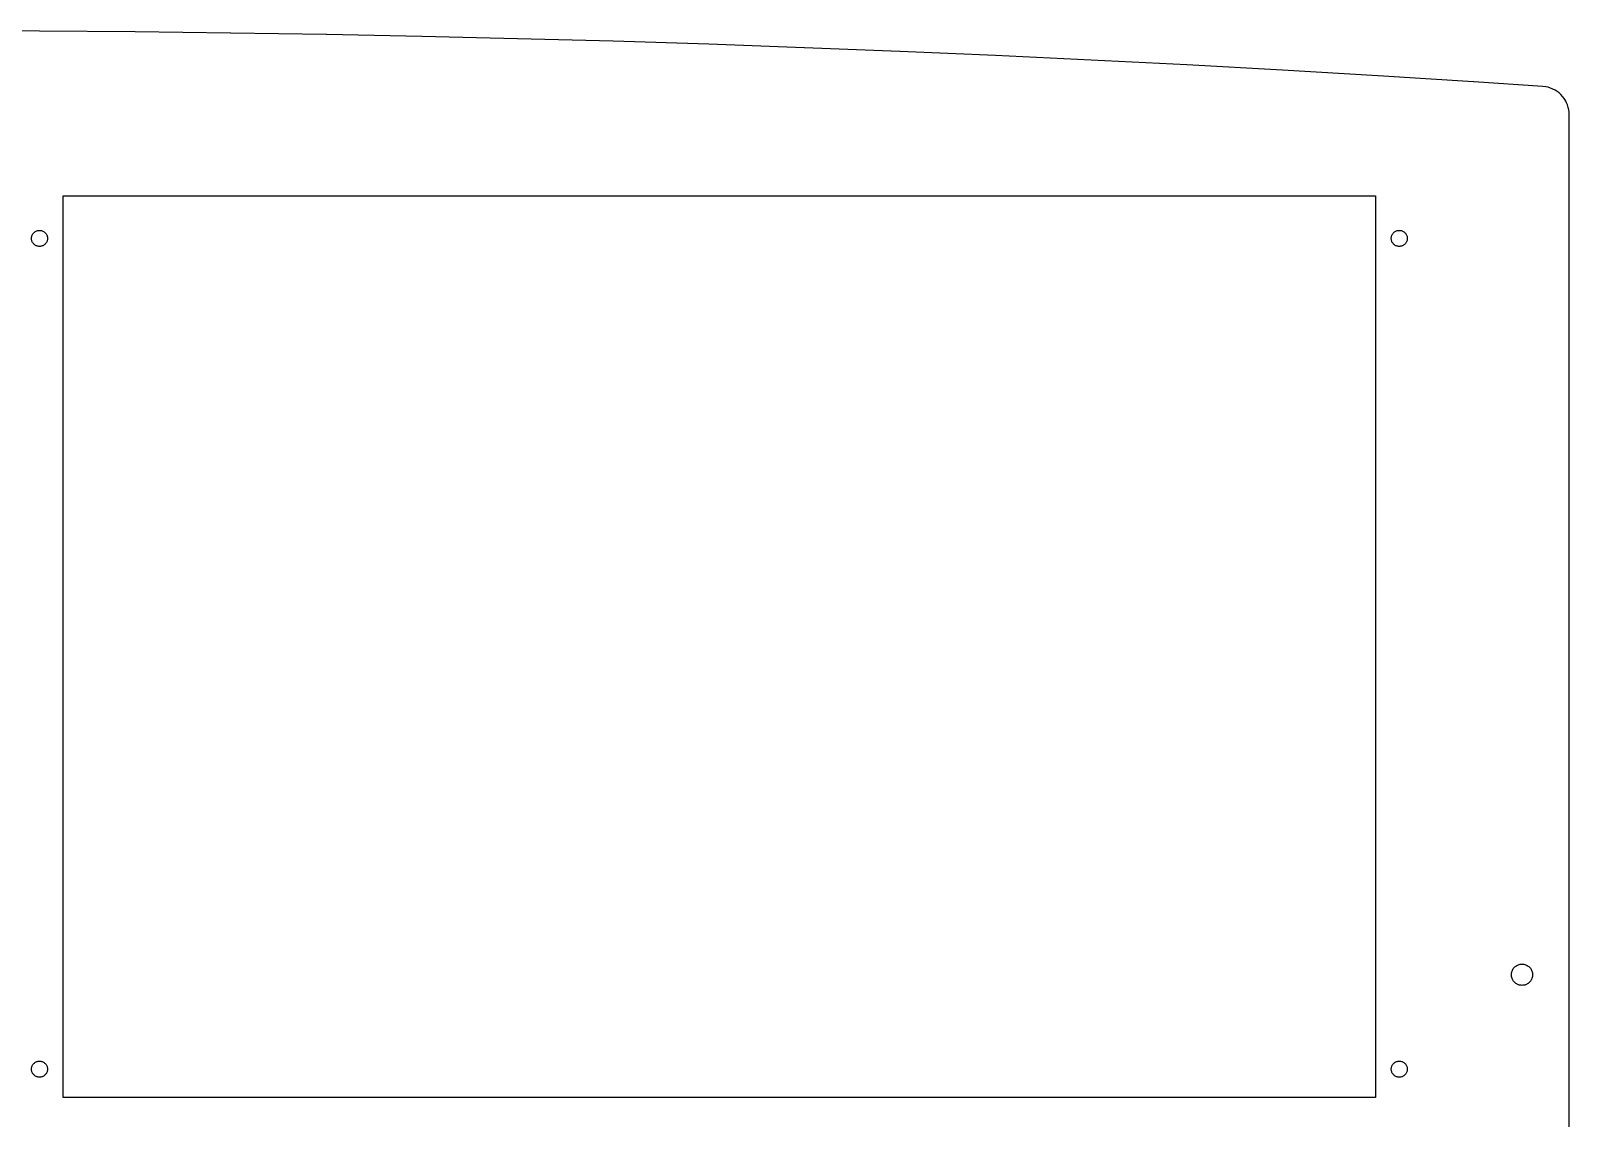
# Model space of a CAD drawing. Header units: metres. Extents: x -280 to 530, y 0 to 440.
# Drawn here: x 204.2 to 530, y 209.6 to 440 of the extents above; entities that cross this region are included whole.
import ezdxf

# ---------------------------------------------------------------- set-up
doc = ezdxf.new("R2010")
doc.units = ezdxf.units.M

msp = doc.modelspace()

# ---------------------------------------------------------------- linework, layer by layer
for p, q in [((205.987, 439.907), (185.761, 439.989)), ((206.011, 439.907), (205.987, 439.907)), ((226.241, 439.746), (206.011, 439.907)), ((226.265, 439.746), (226.241, 439.746)), ((246.487, 439.506), (226.265, 439.746)), ((246.511, 439.506), (246.487, 439.506)), ((266.737, 439.187), (246.511, 439.506)), ((266.761, 439.187), (266.737, 439.187)), ((286.987, 438.788), (266.761, 439.187)), ((287.011, 438.788), (286.987, 438.788)), ((307.241, 438.311), (287.011, 438.788)), ((307.265, 438.31), (307.241, 438.311)), ((327.487, 437.754), (307.265, 438.31)), ((327.511, 437.753), (327.487, 437.754)), ((347.737, 437.117), (327.511, 437.753)), ((347.761, 437.117), (347.737, 437.117)), ((367.987, 436.402), (347.761, 437.117)), ((368.011, 436.401), (367.987, 436.402)), ((388.241, 435.607), (368.011, 436.401)), ((388.265, 435.606), (388.241, 435.607)), ((408.487, 434.733), (388.265, 435.606)), ((408.511, 434.732), (408.487, 434.733)), ((428.738, 433.78), (408.511, 434.732)), ((428.761, 433.779), (428.738, 433.78)), ((448.988, 432.748), (428.761, 433.779)), ((449.011, 432.747), (448.988, 432.748)), ((469.238, 431.636), (449.011, 432.747)), ((469.262, 431.635), (469.238, 431.636)), ((489.488, 430.445), (469.262, 431.635)), ((489.512, 430.444), (489.488, 430.445)), ((509.739, 429.175), (489.512, 430.444)), ((509.762, 429.174), (509.739, 429.175)), ((524.399, 428.198), (509.762, 429.174)), ((525.042, 428.12), (524.399, 428.198)), ((525.553, 428.007), (525.042, 428.12)), ((526.052, 427.85), (525.553, 428.007)), ((526.536, 427.649), (526.052, 427.85)), ((527, 427.408), (526.536, 427.649)), ((527.441, 427.127), (527, 427.408)), ((527.857, 426.808), (527.441, 427.127)), ((528.243, 426.454), (527.857, 426.808)), ((528.596, 426.068), (528.243, 426.454)), ((528.915, 425.653), (528.596, 426.068)), ((529.196, 425.212), (528.915, 425.653)), ((529.438, 424.747), (529.196, 425.212)), ((529.638, 424.264), (529.438, 424.747)), ((529.796, 423.765), (529.638, 424.264)), ((529.909, 423.254), (529.796, 423.765)), ((529.977, 422.735), (529.909, 423.254)), ((530, 422.212), (529.977, 422.735)), ((530, 6), (530, 422.212)), ((211, 214), (211, 405)), ((211, 405), (489, 405)), ((489, 405), (489, 214)), ((205.15, 397.472), (205.282, 397.541)), ((205.282, 397.541), (205.419, 397.597)), ((205.419, 397.597), (205.56, 397.642)), ((205.56, 397.642), (205.705, 397.674)), ((205.705, 397.674), (205.852, 397.694)), ((205.852, 397.694), (206, 397.7)), ((206, 397.7), (206.148, 397.694)), ((206.148, 397.694), (206.295, 397.674)), ((206.295, 397.674), (206.44, 397.642)), ((206.44, 397.642), (206.581, 397.597)), ((206.581, 397.597), (206.718, 397.541)), ((206.718, 397.541), (206.85, 397.472)), ((493.15, 397.472), (493.282, 397.541)), ((493.282, 397.541), (493.419, 397.597)), ((493.419, 397.597), (493.56, 397.642)), ((493.56, 397.642), (493.705, 397.674)), ((493.705, 397.674), (493.852, 397.694)), ((493.852, 397.694), (494, 397.7)), ((494, 397.7), (494.148, 397.694)), ((494.148, 397.694), (494.295, 397.674)), ((494.295, 397.674), (494.44, 397.642)), ((494.44, 397.642), (494.581, 397.597)), ((494.581, 397.597), (494.718, 397.541)), ((494.718, 397.541), (494.85, 397.472)), ((204.3, 396), (204.306, 396.148)), ((204.306, 395.852), (204.3, 396)), ((204.306, 396.148), (204.326, 396.295)), ((204.326, 395.705), (204.306, 395.852)), ((204.326, 396.295), (204.358, 396.44)), ((204.358, 395.56), (204.326, 395.705)), ((204.358, 396.44), (204.403, 396.581)), ((204.403, 395.419), (204.358, 395.56)), ((204.403, 396.581), (204.459, 396.718)), ((204.459, 395.282), (204.403, 395.419)), ((204.459, 396.718), (204.528, 396.85)), ((204.528, 395.15), (204.459, 395.282)), ((204.528, 396.85), (204.607, 396.975)), ((204.607, 395.025), (204.528, 395.15)), ((204.607, 396.975), (204.698, 397.093)), ((204.698, 394.907), (204.607, 395.025)), ((204.698, 397.093), (204.798, 397.202)), ((204.798, 394.798), (204.698, 394.907)), ((204.798, 397.202), (204.907, 397.302)), ((204.907, 394.698), (204.798, 394.798)), ((204.907, 397.302), (205.025, 397.393)), ((205.025, 394.607), (204.907, 394.698)), ((205.025, 397.393), (205.15, 397.472)), ((205.15, 394.528), (205.025, 394.607)), ((205.282, 394.459), (205.15, 394.528)), ((205.419, 394.403), (205.282, 394.459)), ((205.56, 394.358), (205.419, 394.403)), ((205.705, 394.326), (205.56, 394.358)), ((205.852, 394.306), (205.705, 394.326)), ((206, 394.3), (205.852, 394.306)), ((206.148, 394.306), (206, 394.3)), ((206.295, 394.326), (206.148, 394.306)), ((206.44, 394.358), (206.295, 394.326)), ((206.581, 394.403), (206.44, 394.358)), ((206.718, 394.459), (206.581, 394.403)), ((206.85, 394.528), (206.718, 394.459)), ((206.85, 397.472), (206.975, 397.393)), ((206.975, 394.607), (206.85, 394.528)), ((206.975, 397.393), (207.093, 397.302)), ((207.093, 394.698), (206.975, 394.607)), ((207.093, 397.302), (207.202, 397.202)), ((207.202, 394.798), (207.093, 394.698)), ((207.202, 397.202), (207.302, 397.093)), ((207.302, 394.907), (207.202, 394.798)), ((207.302, 397.093), (207.393, 396.975)), ((207.393, 395.025), (207.302, 394.907)), ((207.393, 396.975), (207.472, 396.85)), ((207.472, 395.15), (207.393, 395.025)), ((207.472, 396.85), (207.541, 396.718)), ((207.541, 395.282), (207.472, 395.15)), ((207.541, 396.718), (207.597, 396.581)), ((207.597, 395.419), (207.541, 395.282)), ((207.597, 396.581), (207.642, 396.44)), ((207.642, 395.56), (207.597, 395.419)), ((207.642, 396.44), (207.674, 396.295)), ((207.674, 395.705), (207.642, 395.56)), ((207.674, 396.295), (207.694, 396.148)), ((207.694, 395.852), (207.674, 395.705)), ((207.694, 396.148), (207.7, 396)), ((207.7, 396), (207.694, 395.852)), ((492.3, 396), (492.306, 396.148)), ((492.306, 395.852), (492.3, 396)), ((492.306, 396.148), (492.326, 396.295)), ((492.326, 395.705), (492.306, 395.852)), ((492.326, 396.295), (492.358, 396.44)), ((492.358, 395.56), (492.326, 395.705)), ((492.358, 396.44), (492.403, 396.581)), ((492.403, 395.419), (492.358, 395.56)), ((492.403, 396.581), (492.459, 396.718)), ((492.459, 395.282), (492.403, 395.419)), ((492.459, 396.718), (492.528, 396.85)), ((492.528, 395.15), (492.459, 395.282)), ((492.528, 396.85), (492.607, 396.975)), ((492.607, 395.025), (492.528, 395.15)), ((492.607, 396.975), (492.698, 397.093)), ((492.698, 394.907), (492.607, 395.025)), ((492.698, 397.093), (492.798, 397.202)), ((492.798, 394.798), (492.698, 394.907)), ((492.798, 397.202), (492.907, 397.302)), ((492.907, 394.698), (492.798, 394.798)), ((492.907, 397.302), (493.025, 397.393)), ((493.025, 394.607), (492.907, 394.698)), ((493.025, 397.393), (493.15, 397.472)), ((493.15, 394.528), (493.025, 394.607)), ((493.282, 394.459), (493.15, 394.528)), ((493.419, 394.403), (493.282, 394.459)), ((493.56, 394.358), (493.419, 394.403)), ((493.705, 394.326), (493.56, 394.358)), ((493.852, 394.306), (493.705, 394.326)), ((494, 394.3), (493.852, 394.306)), ((494.148, 394.306), (494, 394.3)), ((494.295, 394.326), (494.148, 394.306)), ((494.44, 394.358), (494.295, 394.326)), ((494.581, 394.403), (494.44, 394.358)), ((494.718, 394.459), (494.581, 394.403)), ((494.85, 394.528), (494.718, 394.459)), ((494.85, 397.472), (494.975, 397.393)), ((494.975, 394.607), (494.85, 394.528)), ((494.975, 397.393), (495.093, 397.302)), ((495.093, 394.698), (494.975, 394.607)), ((495.093, 397.302), (495.202, 397.202)), ((495.202, 394.798), (495.093, 394.698)), ((495.202, 397.202), (495.302, 397.093)), ((495.302, 394.907), (495.202, 394.798)), ((495.302, 397.093), (495.393, 396.975)), ((495.393, 395.025), (495.302, 394.907)), ((495.393, 396.975), (495.472, 396.85)), ((495.472, 395.15), (495.393, 395.025)), ((495.472, 396.85), (495.541, 396.718)), ((495.541, 395.282), (495.472, 395.15)), ((495.541, 396.718), (495.597, 396.581)), ((495.597, 395.419), (495.541, 395.282)), ((495.597, 396.581), (495.642, 396.44)), ((495.642, 395.56), (495.597, 395.419)), ((495.642, 396.44), (495.674, 396.295)), ((495.674, 395.705), (495.642, 395.56)), ((495.674, 396.295), (495.694, 396.148)), ((495.694, 395.852), (495.674, 395.705)), ((495.694, 396.148), (495.7, 396)), ((495.7, 396), (495.694, 395.852)), ((518.051, 241.125), (518.157, 241.291)), ((518.157, 241.291), (518.276, 241.446)), ((518.276, 241.446), (518.409, 241.591)), ((518.409, 241.591), (518.554, 241.724)), ((518.554, 241.724), (518.709, 241.843)), ((518.709, 241.843), (518.875, 241.949)), ((518.875, 241.949), (519.049, 242.039)), ((519.049, 242.039), (519.23, 242.114)), ((519.23, 242.114), (519.418, 242.173)), ((519.418, 242.173), (519.609, 242.216)), ((519.609, 242.216), (519.804, 242.241)), ((519.804, 242.241), (520, 242.25)), ((520, 242.25), (520.196, 242.241)), ((520.196, 242.241), (520.391, 242.216)), ((520.391, 242.216), (520.582, 242.173)), ((520.582, 242.173), (520.77, 242.114)), ((520.77, 242.114), (520.951, 242.039)), ((520.951, 242.039), (521.125, 241.949)), ((521.125, 241.949), (521.291, 241.843)), ((521.291, 241.843), (521.446, 241.724)), ((521.446, 241.724), (521.591, 241.591)), ((521.591, 241.591), (521.724, 241.446)), ((521.724, 241.446), (521.843, 241.291)), ((521.843, 241.291), (521.949, 241.125)), ((517.75, 240), (517.759, 240.196)), ((517.759, 239.804), (517.75, 240)), ((517.759, 240.196), (517.784, 240.391)), ((517.784, 239.609), (517.759, 239.804)), ((517.784, 240.391), (517.827, 240.582)), ((517.827, 239.418), (517.784, 239.609)), ((517.827, 240.582), (517.886, 240.77)), ((517.886, 239.23), (517.827, 239.418)), ((517.886, 240.77), (517.961, 240.951)), ((517.961, 239.049), (517.886, 239.23)), ((517.961, 240.951), (518.051, 241.125)), ((518.051, 238.875), (517.961, 239.049)), ((518.157, 238.709), (518.051, 238.875)), ((518.276, 238.554), (518.157, 238.709)), ((518.409, 238.409), (518.276, 238.554)), ((518.554, 238.276), (518.409, 238.409)), ((518.709, 238.157), (518.554, 238.276)), ((518.875, 238.051), (518.709, 238.157)), ((519.049, 237.961), (518.875, 238.051)), ((519.23, 237.886), (519.049, 237.961)), ((519.418, 237.827), (519.23, 237.886)), ((520.77, 237.886), (520.582, 237.827)), ((520.951, 237.961), (520.77, 237.886)), ((521.125, 238.051), (520.951, 237.961)), ((521.291, 238.157), (521.125, 238.051)), ((521.446, 238.276), (521.291, 238.157)), ((521.591, 238.409), (521.446, 238.276)), ((521.724, 238.554), (521.591, 238.409)), ((521.843, 238.709), (521.724, 238.554)), ((521.949, 238.875), (521.843, 238.709)), ((521.949, 241.125), (522.039, 240.951)), ((522.039, 239.049), (521.949, 238.875)), ((522.039, 240.951), (522.114, 240.77)), ((522.114, 239.23), (522.039, 239.049)), ((522.114, 240.77), (522.173, 240.582)), ((522.173, 239.418), (522.114, 239.23)), ((522.173, 240.582), (522.216, 240.391)), ((522.216, 239.609), (522.173, 239.418)), ((522.216, 240.391), (522.241, 240.196)), ((522.241, 239.804), (522.216, 239.609)), ((522.241, 240.196), (522.25, 240)), ((522.25, 240), (522.241, 239.804)), ((519.609, 237.784), (519.418, 237.827)), ((519.804, 237.759), (519.609, 237.784)), ((520, 237.75), (519.804, 237.759)), ((520.196, 237.759), (520, 237.75)), ((520.391, 237.784), (520.196, 237.759)), ((520.582, 237.827), (520.391, 237.784)), ((205.282, 221.541), (205.419, 221.597)), ((205.419, 221.597), (205.56, 221.642)), ((205.56, 221.642), (205.705, 221.674)), ((205.705, 221.674), (205.852, 221.694)), ((205.852, 221.694), (206, 221.7)), ((206, 221.7), (206.148, 221.694)), ((206.148, 221.694), (206.295, 221.674)), ((206.295, 221.674), (206.44, 221.642)), ((206.44, 221.642), (206.581, 221.597)), ((206.581, 221.597), (206.718, 221.541)), ((493.282, 221.541), (493.419, 221.597)), ((493.419, 221.597), (493.56, 221.642)), ((493.56, 221.642), (493.705, 221.674)), ((493.705, 221.674), (493.852, 221.694)), ((493.852, 221.694), (494, 221.7)), ((494, 221.7), (494.148, 221.694)), ((494.148, 221.694), (494.295, 221.674)), ((494.295, 221.674), (494.44, 221.642)), ((494.44, 221.642), (494.581, 221.597)), ((494.581, 221.597), (494.718, 221.541)), ((204.3, 220), (204.306, 220.148)), ((204.306, 219.852), (204.3, 220)), ((204.306, 220.148), (204.326, 220.295)), ((204.326, 219.705), (204.306, 219.852)), ((204.326, 220.295), (204.358, 220.44)), ((204.358, 219.56), (204.326, 219.705)), ((204.358, 220.44), (204.403, 220.581)), ((204.403, 219.419), (204.358, 219.56)), ((204.403, 220.581), (204.459, 220.718)), ((204.459, 219.282), (204.403, 219.419)), ((204.459, 220.718), (204.528, 220.85)), ((204.528, 219.15), (204.459, 219.282)), ((204.528, 220.85), (204.607, 220.975)), ((204.607, 219.025), (204.528, 219.15)), ((204.607, 220.975), (204.698, 221.093)), ((204.698, 218.907), (204.607, 219.025)), ((204.698, 221.093), (204.798, 221.202)), ((204.798, 218.798), (204.698, 218.907)), ((204.798, 221.202), (204.907, 221.302)), ((204.907, 218.698), (204.798, 218.798)), ((204.907, 221.302), (205.025, 221.393)), ((205.025, 218.607), (204.907, 218.698)), ((205.025, 221.393), (205.15, 221.472)), ((205.15, 218.528), (205.025, 218.607)), ((205.15, 221.472), (205.282, 221.541)), ((205.282, 218.459), (205.15, 218.528)), ((205.419, 218.403), (205.282, 218.459)), ((205.56, 218.358), (205.419, 218.403)), ((205.705, 218.326), (205.56, 218.358)), ((205.852, 218.306), (205.705, 218.326)), ((206.295, 218.326), (206.148, 218.306)), ((206.44, 218.358), (206.295, 218.326)), ((206.581, 218.403), (206.44, 218.358)), ((206.718, 218.459), (206.581, 218.403)), ((206.718, 221.541), (206.85, 221.472)), ((206.85, 218.528), (206.718, 218.459)), ((206.85, 221.472), (206.975, 221.393)), ((206.975, 218.607), (206.85, 218.528)), ((206.975, 221.393), (207.093, 221.302)), ((207.093, 218.698), (206.975, 218.607)), ((207.093, 221.302), (207.202, 221.202)), ((207.202, 218.798), (207.093, 218.698)), ((207.202, 221.202), (207.302, 221.093)), ((207.302, 218.907), (207.202, 218.798)), ((207.302, 221.093), (207.393, 220.975)), ((207.393, 219.025), (207.302, 218.907)), ((207.393, 220.975), (207.472, 220.85)), ((207.472, 219.15), (207.393, 219.025)), ((207.472, 220.85), (207.541, 220.718)), ((207.541, 219.282), (207.472, 219.15)), ((207.541, 220.718), (207.597, 220.581)), ((207.597, 219.419), (207.541, 219.282)), ((207.597, 220.581), (207.642, 220.44)), ((207.642, 219.56), (207.597, 219.419)), ((207.642, 220.44), (207.674, 220.295)), ((207.674, 219.705), (207.642, 219.56)), ((207.674, 220.295), (207.694, 220.148)), ((207.694, 219.852), (207.674, 219.705)), ((207.694, 220.148), (207.7, 220)), ((207.7, 220), (207.694, 219.852)), ((492.3, 220), (492.306, 220.148)), ((492.306, 219.852), (492.3, 220)), ((492.306, 220.148), (492.326, 220.295)), ((492.326, 219.705), (492.306, 219.852)), ((492.326, 220.295), (492.358, 220.44)), ((492.358, 219.56), (492.326, 219.705)), ((492.358, 220.44), (492.403, 220.581)), ((492.403, 219.419), (492.358, 219.56)), ((492.403, 220.581), (492.459, 220.718)), ((492.459, 219.282), (492.403, 219.419)), ((492.459, 220.718), (492.528, 220.85)), ((492.528, 219.15), (492.459, 219.282)), ((492.528, 220.85), (492.607, 220.975)), ((492.607, 219.025), (492.528, 219.15)), ((492.607, 220.975), (492.698, 221.093)), ((492.698, 218.907), (492.607, 219.025)), ((492.698, 221.093), (492.798, 221.202)), ((492.798, 218.798), (492.698, 218.907)), ((492.798, 221.202), (492.907, 221.302)), ((492.907, 218.698), (492.798, 218.798)), ((492.907, 221.302), (493.025, 221.393)), ((493.025, 218.607), (492.907, 218.698)), ((493.025, 221.393), (493.15, 221.472)), ((493.15, 218.528), (493.025, 218.607)), ((493.15, 221.472), (493.282, 221.541)), ((493.282, 218.459), (493.15, 218.528)), ((493.419, 218.403), (493.282, 218.459)), ((493.56, 218.358), (493.419, 218.403)), ((493.705, 218.326), (493.56, 218.358)), ((493.852, 218.306), (493.705, 218.326)), ((494.295, 218.326), (494.148, 218.306)), ((494.44, 218.358), (494.295, 218.326)), ((494.581, 218.403), (494.44, 218.358)), ((494.718, 218.459), (494.581, 218.403)), ((494.718, 221.541), (494.85, 221.472)), ((494.85, 218.528), (494.718, 218.459)), ((494.85, 221.472), (494.975, 221.393)), ((494.975, 218.607), (494.85, 218.528)), ((494.975, 221.393), (495.093, 221.302)), ((495.093, 218.698), (494.975, 218.607)), ((495.093, 221.302), (495.202, 221.202)), ((495.202, 218.798), (495.093, 218.698)), ((495.202, 221.202), (495.302, 221.093)), ((495.302, 218.907), (495.202, 218.798)), ((495.302, 221.093), (495.393, 220.975)), ((495.393, 219.025), (495.302, 218.907)), ((495.393, 220.975), (495.472, 220.85)), ((495.472, 219.15), (495.393, 219.025)), ((495.472, 220.85), (495.541, 220.718)), ((495.541, 219.282), (495.472, 219.15)), ((495.541, 220.718), (495.597, 220.581)), ((495.597, 219.419), (495.541, 219.282)), ((495.597, 220.581), (495.642, 220.44)), ((495.642, 219.56), (495.597, 219.419)), ((495.642, 220.44), (495.674, 220.295)), ((495.674, 219.705), (495.642, 219.56)), ((495.674, 220.295), (495.694, 220.148)), ((495.694, 219.852), (495.674, 219.705)), ((495.694, 220.148), (495.7, 220)), ((495.7, 220), (495.694, 219.852)), ((206, 218.3), (205.852, 218.306)), ((206.148, 218.306), (206, 218.3)), ((494, 218.3), (493.852, 218.306)), ((494.148, 218.306), (494, 218.3)), ((489, 214), (211, 214))]:
    msp.add_line(p, q)

doc.saveas('drawing.dxf')
